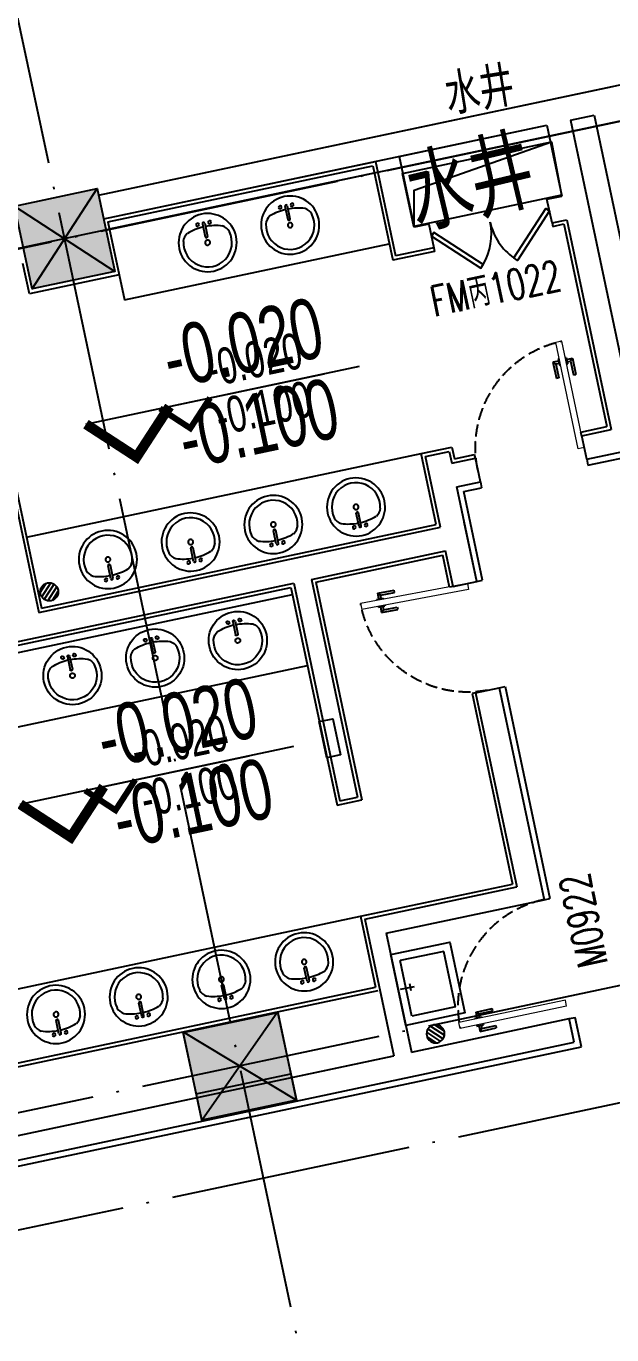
# Model space of a CAD drawing. Header units: millimetres. Extents: x 347599 to 1495443, y -100002 to 152717.
# Drawn here: x 1339337 to 1344187, y 45715 to 56549 of the extents above; entities that cross this region are included whole.
import ezdxf
from ezdxf.enums import TextEntityAlignment as Align

# ---------------------------------------------------------------- set-up
doc = ezdxf.new("R2010")
doc.units = ezdxf.units.MM
doc.header["$LTSCALE"] = 1000
doc.header["$PDMODE"] = 1
for name, pattern in [('DASH', [0.35, 0.25, -0.1]), ('E-RG-1F$0$$0$DOTE', [2.42, 2, -0.2, 0.02, -0.2]), ('XRE2$0$HIDDEN', [0.375, 0.25, -0.125])]:
    doc.linetypes.add(name, pattern=pattern)
doc.layers.get('0').update_dxf_attribs({"linetype": 'CONTINUOUS'})
doc.layers.get('Defpoints').update_dxf_attribs({"linetype": 'CONTINUOUS'})
for name, color, linetype in [('A-------', 18, 'CONTINUOUS'), ('A-SYMB-DOOR', 13, 'CONTINUOUS'), ('A-SYMB-DOOR1', 4, 'CONTINUOUS'), ('A—墙体', 7, 'CONTINUOUS'), ('A—设备管丼、主管符号', 50, 'CONTINUOUS'), ('A—轴线、尺寸', 1, 'CONTINUOUS'), ('E1-RI-1F$0$$8$A-DIMS-100', 1, 'CONTINUOUS'), ('E1-RW-1F$0$HRI-F18$0$A-DOOR', 32, 'CONTINUOUS'), ('E1-RW-1F$0$HRI-F18$0$A-WALL', 7, 'CONTINUOUS'), ('E1-RW-1F$0$LVTRY', 6, 'CONTINUOUS'), ('I-平面-标高（总）', 40, 'CONTINUOUS'), ('I—平面—卫生间隔断（不到顶）', 48, 'CONTINUOUS'), ('I—平面—文字', 40, 'CONTINUOUS'), ('I—平面—文字（放大1：100）', 40, 'XRE2$0$HIDDEN'), ('I—平面—标高', 40, 'CONTINUOUS'), ('I—平面—洁具2', 44, 'CONTINUOUS'), ('I—平面—装饰面层线', 192, 'CONTINUOUS'), ('I—平面—门', 22, 'CONTINUOUS'), ('S-EQ1', 2, 'CONTINUOUS'), ('轴线100', 1, 'CONTINUOUS')]:
    doc.layers.add(name, color=color, linetype=linetype)
doc.layers.add('E1-RI-1F$0$A-DOOR', color=32, linetype='CONTINUOUS', lineweight=5)
doc.styles.add('E-RT-1F$0$XD2008', font='xd-hzs.shx', dxfattribs={"width": 0.7, "bigfont": 'xd-hztxt.shx'})
doc.styles.add('ECADI-TXT', font='simplex.shx', dxfattribs={"bigfont": 'hztxt.shx'})
doc.styles.add('XD2008', font='simhei.ttf', dxfattribs={"width": 0.7})
doc.styles.add('幼圆', font='SIMYOU_0.TTF', dxfattribs={"width": 0.7})

# ---------------------------------------------------------------- blocks, each defined once
blk = doc.blocks.new('E1-RW-1F$0$HRI-F18$0$A$C62F15C80')
at = {"layer": 'E1-RW-1F$0$HRI-F18$0$A-DOOR'}
for points in [[(0, 275.5), (275.5, 0), (296.2, 20.7), (20.7, 296.2)], [(800, 275.5), (524.5, 0), (503.8, 20.7), (779.3, 296.2)]]:
    blk.add_lwpolyline(points, close=True, dxfattribs=at)
for centre, start, end in [((10.3, 285.9), 317.1491, 0), ((789.7, 285.9), 180, 222.8509)]:
    blk.add_arc(centre, 389.7, start, end, dxfattribs=at)
blk = doc.blocks.new('E1-RW-1F$0$E1-RW-1F$0$_LV13')
at = {"layer": 'S-EQ1'}
for p, q in [((-0.495, 0.071), (-0.071, 0.495)), ((-0.465, -0.183), (0.183, 0.465)), ((-0.354, -0.354), (0.354, 0.354)), ((-0.183, -0.465), (0.465, 0.183)), ((0.071, -0.495), (0.495, -0.071))]:
    blk.add_line(p, q, dxfattribs=at)
blk.add_circle((0, 0), 0.5, dxfattribs=at)
blk = doc.blocks.new('E1-RI-1F$0$SINGLE-FLUSH_VISION_-_0_9_')
at = {"layer": 'E1-RI-1F$0$A-DOOR'}
for p, q in [((399, -76), (399, -976)), ((450, -76), (399, -76)), ((450, -76), (450, -976)), ((450, -976), (399, -976))]:
    blk.add_line(p, q, dxfattribs=at)
at = {"layer": 'I—平面—门'}
for p, q in [((363, -683), (343, -683)), ((343, -820), (343, -683)), ((363, -800), (363, -683)), ((487, -683), (507, -683)), ((487, -800), (487, -683)), ((507, -820), (507, -683)), ((343, -820), (363, -800)), ((392, -820), (343, -820)), ((392, -800), (363, -800)), ((400, -782), (392, -782)), ((392, -837), (392, -782)), ((400, -837), (392, -837)), ((450, -782), (458, -782)), ((450, -837), (458, -837)), ((458, -837), (458, -782)), ((458, -800), (487, -800)), ((458, -820), (507, -820)), ((507, -820), (487, -800))]:
    blk.add_line(p, q, dxfattribs=at)
at = {"layer": 'I—平面—门', "color": 8, "linetype": 'DASH', "ltscale": 0.4}
blk.add_arc((450, -76), 900, 180, 270, dxfattribs=at)
blk = doc.blocks.new('ECADI-TAG-DOOR')
blk = doc.blocks.new('E-RT-1F$0$ECADI-TAG-HGHT（国标）')
at = {"color": 1}
blk.add_line((-2.121, 2.121), (11.768, 2.121), dxfattribs=at)
at = {"color": 1, "const_width": 0.5}
blk.add_lwpolyline([(-2.121, 2.121), (0, 0), (2.121, 2.121)], dxfattribs=at)
at = {"color": 1}
blk.add_point((-1.481, 4.6), dxfattribs=at)
at = {"style": 'E-RT-1F$0$XD2008', "width": 0.7}
blk.add_attdef('FL', text='', height=3, dxfattribs=at).set_placement((-2.689, 2.967), align=Align.RIGHT)
for tag, p in [('F.F.L.', (2.284, 2.967)), ('T.O.S.', (2.284, -1.104))]:
    blk.add_attdef(tag, p, '', height=3, dxfattribs=at)
blk = doc.blocks.new('Sink Vanity-Round - 19_ x 19_-4020000-E 号地块一层平面图  PARCEL E FIRST FLOOR PLAN')
at = {"layer": 'I—平面—洁具2'}
for p, q in [((87, 247), (87, 136)), ((106, 247), (106, 136))]:
    blk.add_line(p, q, dxfattribs=at)
for centre, radius, start, end in [((97, 85), 241, 0, 180), ((97, -233), 452, 91.2067, 109.2086), ((46, 247), 12.7, 0, 180), ((46, 247), 12.7, 180, 0), ((97, 247), 9.52, 0, 180), ((97, -233), 452, 70.7914, 88.7933), ((147, 247), 12.7, 0, 180), ((147, 247), 12.7, 180, 0), ((97, 85), 201, 165.3071, 14.6929), ((1, 104), 105, 120.7927, 162.1904), ((97, 136), 9.52, 180, 0), ((192, 104), 105, 17.8096, 59.2073), ((97, 85), 241, 180, 0), ((97, 85), 20.6, 0, 180), ((97, 85), 20.6, 180, 0)]:
    blk.add_arc(centre, radius, start, end, dxfattribs=at)
blk = doc.blocks.new('xdc2')
at = {"layer": 'I—平面—洁具2'}
for p, q in [((445631, -41461), (445631, -41831)), ((445631, -41461), (446101, -41461)), ((446101, -41461), (446101, -41831)), ((445836, -41793), (445896, -41793)), ((445866, -41763), (445866, -41881)), ((445631, -41831), (446101, -41831))]:
    blk.add_line(p, q, dxfattribs=at)
blk.add_lwpolyline([(445566, -41896), (446166, -41896), (446166, -41396), (445566, -41396)], close=True, dxfattribs=at)

msp = doc.modelspace()

# ---------------------------------------------------------------- hatches: boundary and pattern name
at = {"layer": 'A-------'}
for points in [[(1339241.3, 55058.9), (1339926.1, 55203.8), (1340071.1, 54519), (1339386.3, 54374.1)], [(1340636.9, 48224.7), (1341419.6, 48390.4), (1341574.9, 47656.7), (1340792.2, 47491)]]:
    msp.add_hatch(color=256, dxfattribs=at).paths.add_polyline_path(points)

# ---------------------------------------------------------------- linework, layer by layer
at = {"elevation": 0}
for points in [[(1339241.3, 55058.9), (1339926.1, 55203.8), (1340071.1, 54519), (1339386.3, 54374.1)], [(1340636.9, 48224.7), (1341419.6, 48390.4), (1341574.9, 47656.7), (1340792.2, 47491)]]:
    msp.add_lwpolyline(points, close=True, dxfattribs=at)
at = {"layer": 'A—墙体'}
for p, q in [((1339937.6, 55148.5), (1346883.8, 56619.2)), ((1339937.6, 55148.5), (1344193.5, 56049.6)), ((1343843.6, 55770.9), (1344039.1, 55812.3)), ((1344039.1, 55812.3), (1344572.5, 53293.1)), ((1344039.1, 55812.3), (1344572.5, 53293.1)), ((1339979.9, 54952.9), (1343647.9, 55729.4)), ((1342425.7, 55470.7), (1343647.9, 55729.4)), ((1342425.7, 55470.7), (1343647.9, 55729.4)), ((1343647.9, 55729.4), (1343772.2, 55142.4)), ((1343647.9, 55729.4), (1343772.2, 55142.4)), ((1343843.6, 55770.9), (1344376.9, 53251.6)), ((1343843.6, 55770.9), (1344376.9, 53251.6)), ((1342425.7, 55470.7), (1342550, 54883.7)), ((1342425.7, 55470.7), (1342550, 54883.7)), ((1339979.9, 54952.9), (1342230, 55429.3)), ((1342230, 55429.3), (1342395.8, 54646.6)), ((1342230, 55429.3), (1342395.8, 54646.6)), ((1343649.8, 55116.5), (1343772.2, 55142.4)), ((1343649.8, 55116.5), (1343772.2, 55142.4)), ((1343772.2, 55142.4), (1343772.2, 55142.4)), ((1343772.2, 55142.4), (1343772.2, 55142.4)), ((1343691.5, 54920.9), (1343649.8, 55116.5)), ((1343691.5, 54920.9), (1343649.8, 55116.5)), ((1343691.5, 54920.9), (1343813.6, 54946.8)), ((1343691.5, 54920.9), (1343813.6, 54946.8)), ((1343813.6, 54946.8), (1344181.2, 53210.2)), ((1343813.6, 54946.8), (1344181.2, 53210.2)), ((1342671.6, 54909.4), (1342550, 54883.7)), ((1342671.6, 54909.4), (1342550, 54883.7)), ((1342671.6, 54909.4), (1342713, 54713.7)), ((1342671.6, 54909.4), (1342713, 54713.7)), ((1342713.1, 54713.7), (1342395.8, 54646.6)), ((1342713.1, 54713.7), (1342395.8, 54646.6)), ((1343937.2, 53158.6), (1344181.2, 53210.2)), ((1343937.2, 53158.6), (1344181.2, 53210.2)), ((1343978.7, 52962.9), (1343937.2, 53158.6)), ((1343978.7, 52962.9), (1343937.2, 53158.6)), ((1343978.7, 52962.9), (1344614, 53097.4)), ((1343978.7, 52962.9), (1344614, 53097.4)), ((1339148.7, 53080.1), (1339441.8, 51695.7)), ((1339148.7, 53080.1), (1339441.8, 51695.7)), ((1342644.2, 52987), (1342839.9, 53028.4)), ((1342644.2, 52987), (1342839.9, 53028.4)), ((1342768.5, 52400), (1342644.2, 52987)), ((1342768.5, 52400), (1342644.2, 52987)), ((1342839.9, 53028.4), (1342860.6, 52930.6)), ((1342839.9, 53028.4), (1342860.6, 52930.6)), ((1342860.6, 52930.6), (1343056.7, 52972.1)), ((1342860.6, 52930.6), (1343056.7, 52972.1)), ((1343098.2, 52776.5), (1343056.7, 52972.1)), ((1343098.2, 52776.5), (1343056.7, 52972.1)), ((1342902, 52734.9), (1343098.2, 52776.5)), ((1342902, 52734.9), (1343098.2, 52776.5)), ((1343067.8, 51952.4), (1342902.2, 52735)), ((1343067.8, 51952.4), (1342964.3, 52441.5)), ((1339441.8, 51695.7), (1342768.5, 52400)), ((1339441.8, 51695.7), (1342768.5, 52400)), ((1341699.3, 51969.3), (1342809.9, 52204.4)), ((1341699.3, 51969.3), (1342809.9, 52204.4)), ((1342872.2, 51910.9), (1342810, 52204.4)), ((1342872.2, 51910.9), (1342810, 52204.4)), ((1333124.4, 50153.8), (1341552.6, 51938.2)), ((1333124.4, 50153.8), (1341552.6, 51938.2)), ((1341552.6, 51938.2), (1341934.4, 50134.9)), ((1341552.6, 51938.2), (1341934.4, 50134.9)), ((1341699.3, 51969.3), (1342081.1, 50166)), ((1341699.3, 51969.3), (1342081.1, 50166)), ((1342872.1, 51910.9), (1343067.8, 51952.4)), ((1342872.1, 51910.9), (1343067.8, 51952.4)), ((1343058.5, 51030.4), (1343254.1, 51071.9)), ((1343058.5, 51030.4), (1343254.1, 51071.9)), ((1343058.5, 51030.4), (1343398.9, 49422.7)), ((1343058.5, 51030.4), (1343398.9, 49422.7)), ((1343254.1, 51071.9), (1343625.6, 49317.4)), ((1343254.1, 51071.9), (1343625.6, 49317.4)), ((1341934.4, 50134.9), (1342081.1, 50166)), ((1341934.4, 50134.9), (1342081.1, 50166)), ((1342141.5, 49156.6), (1343398.9, 49422.7)), ((1342141.5, 49156.6), (1343398.9, 49422.7)), ((1343369.5, 49416.5), (1343369.5, 49416.5)), ((1343392.7, 49452.1), (1343392.7, 49452.1)), ((1342319.3, 49040.9), (1343625.6, 49317.4)), ((1342319.3, 49040.9), (1343625.6, 49317.4)), ((1342141.5, 49156.6), (1342381.1, 48025)), ((1342141.5, 49156.6), (1342381.1, 48025)), ((1342319.3, 49040.9), (1342527.8, 48056)), ((1342319.3, 49040.9), (1342527.8, 48056)), ((1339164.5, 47913), (1342251.3, 48566.6)), ((1342527.8, 48056), (1343834, 48332.6)), ((1343875.5, 48136.9), (1343834, 48332.6)), ((1343875.5, 48136.9), (1343834, 48332.6)), ((1333798.7, 46003.4), (1343875.5, 48136.9)), ((1333798.7, 46003.4), (1343875.5, 48136.9)), ((1333952.9, 46240.5), (1342381.1, 48025)), ((1333952.9, 46240.5), (1342366.6, 48021.9))]:
    msp.add_line(p, q, dxfattribs=at)
msp.add_lwpolyline([(1340638.3, 48218.2), (1341420.9, 48383.9), (1341576.3, 47650.1), (1340793.6, 47484.4), (1340638.3, 48218.2)], dxfattribs=at)
msp.add_lwpolyline([(1340638.3, 48218.2), (1341420.9, 48383.9), (1341576.3, 47650.1), (1340793.6, 47484.4), (1340638.3, 48218.2)], dxfattribs=at)
at = {"layer": 'A—设备管丼、主管符号'}
for points in [[(1342548, 54890), (1342454.7, 55330.3), (1343687, 55591.4), (1343770.9, 55149.2), (1342548, 54890)], [(1342550, 54883.7), (1342550, 55191.5), (1343687, 55591.4)]]:
    msp.add_lwpolyline(points, dxfattribs=at)
at = {"layer": 'A—轴线、尺寸', "linetype": 'E-RG-1F$0$$0$DOTE'}
for p, q in [((1368299.4, 53697.4), (1323685.8, 44253)), ((1366180.7, 52277.8), (1323881.5, 43323.4))]:
    msp.add_line(p, q, dxfattribs=at)
at = {"layer": 'Defpoints'}
for p, q in [((1339386.3, 54374.1, 0), (1339926.1, 55203.8, 0)), ((1339241.3, 55058.9, 0), (1340071.1, 54519, 0)), ((1340792.2, 47491, 0), (1341419.6, 48390.4, 0)), ((1340636.9, 48224.7, 0), (1341574.9, 47656.7, 0))]:
    msp.add_line(p, q, dxfattribs=at)
at = {"layer": 'E1-RI-1F$0$$8$A-DIMS-100'}
msp.add_line((1358733.4, 58827.5), (1322244, 51102.9), dxfattribs=at)
at = {"layer": 'I—平面—卫生间隔断（不到顶）', "ltscale": 3}
for p, q in [((1340028.6, 54871.2), (1342219.6, 55335)), ((1340152.8, 54284.2), (1342343.8, 54748)), ((1340108.7, 54489.6), (1340152.8, 54284.2)), ((1339340.7, 52318.3), (1342608.7, 53010.1)), ((1338440.6, 51187.4), (1341541.8, 51844)), ((1338564.8, 50600.4), (1341666.1, 51257)), ((1339004.7, 48523.2), (1342105.9, 49179.7))]:
    msp.add_line(p, q, dxfattribs=at)
at = {"layer": 'I—平面—洁具2'}
msp.add_lwpolyline([(1341940.4, 50517), (1341827.8, 50493.1), (1341764.7, 50791.5), (1341877.2, 50815.3), (1341940.4, 50517)], dxfattribs=at)
at = {"layer": 'I—平面—装饰面层线'}
for p, q in [((1340014.6, 54929.6), (1342206.9, 55393.7)), ((1342206.9, 55393.7), (1342372.6, 54611)), ((1340014.6, 54929.6), (1340107.8, 54489.4)), ((1343691.5, 54920.9), (1343697.7, 54891.6)), ((1343697.7, 54891.6), (1343790.5, 54911.2)), ((1343790.5, 54911.2), (1344145.7, 53233.4)), ((1342713, 54713.7), (1342719.3, 54684.4)), ((1342719.3, 54684.4), (1342372.6, 54611)), ((1339364.3, 54331.9), (1339311.1, 54583.1)), ((1339340.4, 54589.3), (1339340.4, 54589.3)), ((1340107.8, 54489.4), (1339364.3, 54331.9)), ((1343931, 53187.9), (1344145.7, 53233.4)), ((1339171.8, 53115.7), (1339465, 51731.2)), ((1343937.2, 53158.6), (1343931, 53187.9)), ((1342608.7, 53010.1), (1342863, 53064)), ((1342732.9, 52423.2), (1342608.7, 53010.1)), ((1342863, 53064), (1342883.7, 52966.2)), ((1342883.7, 52966.2), (1343050.5, 53001.5)), ((1343056.7, 52972.1), (1343050.5, 53001.5)), ((1343989, 52914), (1344575.3, 53038.1)), ((1343978.7, 52962.9), (1343989, 52914)), ((1343098.2, 52776.5), (1343108.5, 52727.6)), ((1342961.4, 52696.4), (1343108.5, 52727.6)), ((1343116.7, 51962.7), (1342961.4, 52696.4)), ((1339465, 51731.2), (1342732.9, 52423.2)), ((1341734.9, 51946.2), (1342786.9, 52168.9)), ((1342842.8, 51904.7), (1342786.9, 52168.9)), ((1333159.9, 50130.6), (1341529.4, 51902.7)), ((1341529.4, 51902.7), (1341911.2, 50099.3)), ((1341734.9, 51946.2), (1342116.7, 50142.8)), ((1342872.2, 51910.9), (1342842.8, 51904.7)), ((1343067.8, 51952.4), (1343116.7, 51962.7)), ((1343058.5, 51030.4), (1343029.1, 51024.2)), ((1343254.1, 51071.9), (1343303.1, 51082.2)), ((1343303.1, 51082.2), (1343674.5, 49327.8)), ((1343029.1, 51024.2), (1343363.3, 49445.9)), ((1341911.2, 50099.3), (1342116.7, 50142.8)), ((1342105.9, 49179.7), (1343363.3, 49445.9)), ((1343625.6, 49317.4), (1343674.5, 49327.8)), ((1342105.9, 49179.7), (1342230.2, 48592.8)), ((1339129, 47936.1), (1342230.2, 48592.8)), ((1343834, 48332.6), (1343883, 48343)), ((1343934.7, 48098.4), (1343883, 48343)), ((1337331, 46700.2), (1343934.7, 48098.4)), ((1340746, 47709.4), (1341528.6, 47875.2))]:
    msp.add_line(p, q, dxfattribs=at)
at = {"layer": '轴线100', "linetype": 'E-RG-1F$0$$0$DOTE'}
for p, q in [((1350550, 3328.7), (1330036.2, 100231.9)), ((1358485.6, 58771.4), (1322244.8, 51099.5)), ((1368299.4, 53697.4), (1323685.8, 44253)), ((1366180.7, 52277.8), (1323881.5, 43323.4))]:
    msp.add_line(p, q, dxfattribs=at)

# ---------------------------------------------------------------- block references
at = {"layer": 'A-SYMB-DOOR1'}
ref = msp.add_blockref('ECADI-TAG-DOOR', (1341642.4, 53062.8), dxfattribs=dict(at, xscale=100.0000000022703, yscale=100.0000000022703, zscale=100.0000000022703, rotation=11.97310403386127))
ref.add_attrib('门窗主编号1', 'FM丙1022', dxfattribs={"layer": 'A-SYMB-DOOR', "height": 250, "rotation": 11.9731, "style": 'ECADI-TXT', "width": 0.7}).set_placement((1343784.2, 54368.9), align=Align.RIGHT)
ref = msp.add_blockref('ECADI-TAG-DOOR', (1342752.8, 45337.5), dxfattribs=dict(at, xscale=100.0000000022704, yscale=100.0000000022704, zscale=100.0000000022703, rotation=101.9731040338612))
ref.add_attrib('门窗主编号1', 'M0922', dxfattribs={"layer": 'A-SYMB-DOOR', "height": 250, "rotation": 101.9731, "style": 'ECADI-TXT', "width": 0.7}).set_placement((1343993.2, 49553.1), align=Align.RIGHT)
at = {"layer": 'E1-RW-1F$0$HRI-F18$0$A-WALL', "xscale": 1.249999998733178, "yscale": 1.249999998733178, "zscale": 1.249999998733178, "rotation": 12.02217245232393}
msp.add_blockref('E1-RW-1F$0$HRI-F18$0$A$C62F15C80', (1342764.3, 54473.6), dxfattribs=at)
msp.add_blockref('E1-RW-1F$0$HRI-F18$0$A$C62F15C80', (1342764.3, 54473.6), dxfattribs=at)
at = {"layer": 'E1-RW-1F$0$LVTRY', "ltscale": 5, "yscale": 150.0000000000001, "zscale": 150.0000000000001}
for p, xscale, rotation in [((1339528.5, 51866), 150.0000000000001, 11.95488630882859), ((1339528.5, 51866), 150.0000000000001, 11.95488630882859), ((1342727.3, 48207.2), -150.0000000000001, 191.9506159103309), ((1342727.3, 48207.2), -150.0000000000001, 191.9506159103309)]:
    msp.add_blockref('E1-RW-1F$0$E1-RW-1F$0$_LV13', p, dxfattribs=dict(at, xscale=xscale, rotation=rotation))
at = {"layer": 'I-平面-标高（总）'}
ref = msp.add_blockref('E-RT-1F$0$ECADI-TAG-HGHT（国标）', (1340251.4, 52981.3), dxfattribs=dict(at, xscale=166.6666666664841, yscale=166.6666666664841, zscale=166.6666666664841, rotation=11.95440131276587))
ref.add_attrib('F.F.L.', '-0.020', (1340532.1, 53546.2), dxfattribs={"layer": '0', "height": 500, "rotation": 11.9544, "style": '幼圆', "width": 0.7})
ref.add_attrib('T.O.S.', '-0.100', (1340661.9, 52880), dxfattribs={"layer": '0', "height": 500, "rotation": 11.9544, "style": '幼圆', "width": 0.7})
ref = msp.add_blockref('E-RT-1F$0$ECADI-TAG-HGHT（国标）', (1339706.8, 49835.3), dxfattribs=dict(at, xscale=166.6666666664841, yscale=166.6666666664841, zscale=166.6666666664841, rotation=11.95440131276587))
ref.add_attrib('F.F.L.', '-0.020', (1339987.4, 50400.2), dxfattribs={"layer": '0', "height": 500, "rotation": 11.9544, "style": '幼圆', "width": 0.7})
ref.add_attrib('T.O.S.', '-0.100', (1340117.2, 49734), dxfattribs={"layer": '0', "height": 500, "rotation": 11.9544, "style": '幼圆', "width": 0.7})
at = {"layer": 'I—平面—标高'}
ref = msp.add_blockref('E-RT-1F$0$ECADI-TAG-HGHT（国标）', (1340696.5, 53220.1), dxfattribs=dict(at, xscale=99.99999999989046, yscale=99.99999999989046, zscale=99.99999999989046, rotation=11.95440131276586))
ref.add_attrib('F.F.L.', '-0.020', (1340864.8, 53559), dxfattribs={"layer": '0', "height": 300, "rotation": 11.9544, "style": '幼圆', "width": 0.7})
ref.add_attrib('T.O.S.', '-0.100', (1340942.7, 53159.3), dxfattribs={"layer": '0', "height": 300, "rotation": 11.9544, "style": '幼圆', "width": 0.7})
ref = msp.add_blockref('E-RT-1F$0$ECADI-TAG-HGHT（国标）', (1340077.1, 50058.2), dxfattribs=dict(at, xscale=99.99999999989046, yscale=99.99999999989046, zscale=99.99999999989046, rotation=11.95440131276586))
ref.add_attrib('F.F.L.', '-0.020', (1340245.5, 50397.2), dxfattribs={"layer": '0', "height": 300, "rotation": 11.9544, "style": '幼圆', "width": 0.7})
ref.add_attrib('T.O.S.', '-0.100', (1340323.3, 49997.5), dxfattribs={"layer": '0', "height": 300, "rotation": 11.9544, "style": '幼圆', "width": 0.7})
at = {"layer": 'I—平面—洁具2'}
for p, rotation in [((1341446.3, 54798.4), 11.95337699362147), ((1340762.8, 54653.7), 11.95337699362147), ((1342145.9, 52671.5, 0), 191.9533769935832), ((1341461.1, 52526.5, 0), 191.9533769935832), ((1340776.3, 52381.6, 0), 191.9533769935832), ((1340091.4, 52236.6, 0), 191.9533769935832), ((1341716.1, 48905.9), 191.9533769935832), ((1341031.3, 48760.9), 191.9533769935832), ((1340346.4, 48616), 191.9533769935832), ((1339661.6, 48471), 191.9533769935832)]:
    msp.add_blockref('Sink Vanity-Round - 19_ x 19_-4020000-E 号地块一层平面图  PARCEL E FIRST FLOOR PLAN', p, dxfattribs=dict(at, rotation=rotation))
at = {"layer": 'I—平面—洁具2', "xscale": -1}
for name, p, rotation in [('Sink Vanity-Round - 19_ x 19_-4020000-E 号地块一层平面图  PARCEL E FIRST FLOOR PLAN', (1341202.8, 51399.5), 11.95337699356242), ('Sink Vanity-Round - 19_ x 19_-4020000-E 号地块一层平面图  PARCEL E FIRST FLOOR PLAN', (1340518, 51254.6), 11.95337699356242), ('Sink Vanity-Round - 19_ x 19_-4020000-E 号地块一层平面图  PARCEL E FIRST FLOOR PLAN', (1339833.2, 51109.6), 11.95337699356242), ('xdc2', (1475752.5, -378951), 281.9533769935711)]:
    msp.add_blockref(name, p, dxfattribs=dict(at, rotation=rotation))
at = {"layer": 'I—平面—门', "xscale": -1}
for p, rotation in [((1343533.5, 52893), 191.954385035678), ((1343148.4, 51507.7), 280.6045318243436)]:
    msp.add_blockref('E1-RI-1F$0$SINGLE-FLUSH_VISION_-_0_9_', p, dxfattribs=dict(at, rotation=rotation))
at = {"layer": 'I—平面—门', "xscale": 0.999995628693478, "yscale": 0.9999956286934778, "zscale": 0.9999956286934776, "rotation": 281.9544175948434}
msp.add_blockref('E1-RI-1F$0$SINGLE-FLUSH_VISION_-_0_9_', (1343793.4, 48892.9), dxfattribs=at)

# ---------------------------------------------------------------- texts
at = {"layer": 'I—平面—文字', "linetype": 'ByBlock', "style": 'XD2008', "width": 0.7}
msp.add_text('水井', height=550, rotation=13.33979, dxfattribs=at).set_placement((1342565.5, 54881.8, 0))
at = {"layer": 'I—平面—文字（放大1：100）', "linetype": 'ByBlock', "style": 'XD2008', "width": 0.7}
msp.add_text('水井', height=300, rotation=9.15842, dxfattribs=at).set_placement((1342829.4, 55838.1))

doc.saveas('drawing.dxf')
